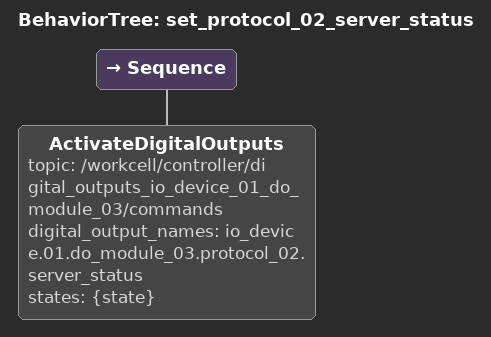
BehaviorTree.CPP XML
<?xml version='1.0' encoding='UTF-8'?>
<root BTCPP_format="4" main_tree_to_execute="set_protocol_02_server_status">
  <BehaviorTree ID="set_protocol_02_server_status">
    <Sequence>
      <ActivateDigitalOutputs topic="/workcell/controller/digital_outputs_io_device_01_do_module_03/commands" digital_output_names="io_device.01.do_module_03.protocol_02.server_status" states="{state}"/>
    </Sequence>
  </BehaviorTree>
</root>
